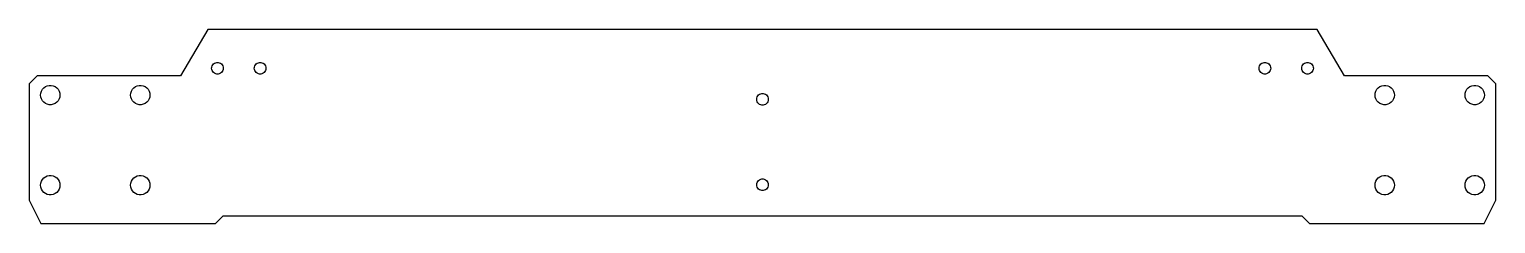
# Model space of a CAD drawing. Extents: x -189 to 189, y -3 to 47.
import ezdxf

# ---------------------------------------------------------------- set-up
doc = ezdxf.new("R2010")
doc.units = 0
doc.layers.get('0').update_dxf_attribs({"linetype": 'CONTINUOUS'})

msp = doc.modelspace()

# ---------------------------------------------------------------- linework, layer by layer
for p, q in [((-143, 47), (-150, 35)), ((143, 47), (-143, 47)), ((150, 35), (143, 47)), ((-141.8703, 37.6101), (-141.7135, 37.8817)), ((-141.7135, 37.8817), (-141.5037, 38.1147)), ((-141.5037, 38.1147), (-141.25, 38.299)), ((-141.25, 38.299), (-140.9635, 38.4266)), ((-140.9635, 38.4266), (-140.6568, 38.4918)), ((-140.6568, 38.4918), (-140.3432, 38.4918)), ((-140.3432, 38.4918), (-140.0365, 38.4266)), ((-140.0365, 38.4266), (-139.75, 38.299)), ((-139.75, 38.299), (-139.4963, 38.1147)), ((-139.4963, 38.1147), (-139.2865, 37.8817)), ((-139.2865, 37.8817), (-139.1297, 37.6101)), ((-130.8703, 37.6101), (-130.7135, 37.8817)), ((-130.7135, 37.8817), (-130.5037, 38.1147)), ((-130.5037, 38.1147), (-130.25, 38.299)), ((-130.25, 38.299), (-129.9635, 38.4266)), ((-129.9635, 38.4266), (-129.6568, 38.4918)), ((-129.6568, 38.4918), (-129.3432, 38.4918)), ((-129.3432, 38.4918), (-129.0365, 38.4266)), ((-129.0365, 38.4266), (-128.75, 38.299)), ((-128.75, 38.299), (-128.4963, 38.1147)), ((-128.4963, 38.1147), (-128.2865, 37.8817)), ((-128.2865, 37.8817), (-128.1297, 37.6101)), ((128.1297, 37.6101), (128.2865, 37.8817)), ((128.2865, 37.8817), (128.4963, 38.1147)), ((128.4963, 38.1147), (128.75, 38.299)), ((128.75, 38.299), (129.0365, 38.4266)), ((129.0365, 38.4266), (129.3432, 38.4918)), ((129.3432, 38.4918), (129.6568, 38.4918)), ((129.6568, 38.4918), (129.9635, 38.4266)), ((129.9635, 38.4266), (130.25, 38.299)), ((130.25, 38.299), (130.5037, 38.1147)), ((130.5037, 38.1147), (130.7135, 37.8817)), ((130.7135, 37.8817), (130.8703, 37.6101)), ((139.1297, 37.6101), (139.2865, 37.8817)), ((139.2865, 37.8817), (139.4963, 38.1147)), ((139.4963, 38.1147), (139.75, 38.299)), ((139.75, 38.299), (140.0365, 38.4266)), ((140.0365, 38.4266), (140.3432, 38.4918)), ((140.3432, 38.4918), (140.6568, 38.4918)), ((140.6568, 38.4918), (140.9635, 38.4266)), ((140.9635, 38.4266), (141.25, 38.299)), ((141.25, 38.299), (141.5037, 38.1147)), ((141.5037, 38.1147), (141.7135, 37.8817)), ((141.7135, 37.8817), (141.8703, 37.6101)), ((-187, 35), (-189, 33)), ((-150, 35), (-187, 35)), ((-142, 37), (-141.9672, 37.3119)), ((-141.9672, 36.6881), (-142, 37)), ((-141.9672, 37.3119), (-141.8703, 37.6101)), ((-141.8703, 36.3899), (-141.9672, 36.6881)), ((-141.7135, 36.1183), (-141.8703, 36.3899)), ((-141.5037, 35.8853), (-141.7135, 36.1183)), ((-141.25, 35.701), (-141.5037, 35.8853)), ((-140.9635, 35.5734), (-141.25, 35.701)), ((-140.6568, 35.5082), (-140.9635, 35.5734)), ((-140.3432, 35.5082), (-140.6568, 35.5082)), ((-140.0365, 35.5734), (-140.3432, 35.5082)), ((-139.75, 35.701), (-140.0365, 35.5734)), ((-139.4963, 35.8853), (-139.75, 35.701)), ((-139.2865, 36.1183), (-139.4963, 35.8853)), ((-139.1297, 36.3899), (-139.2865, 36.1183)), ((-139.1297, 37.6101), (-139.0328, 37.3119)), ((-139.0328, 36.6881), (-139.1297, 36.3899)), ((-139.0328, 37.3119), (-139, 37)), ((-139, 37), (-139.0328, 36.6881)), ((-131, 37), (-130.9672, 37.3119)), ((-130.9672, 36.6881), (-131, 37)), ((-130.9672, 37.3119), (-130.8703, 37.6101)), ((-130.8703, 36.3899), (-130.9672, 36.6881)), ((-130.7135, 36.1183), (-130.8703, 36.3899)), ((-130.5037, 35.8853), (-130.7135, 36.1183)), ((-130.25, 35.701), (-130.5037, 35.8853)), ((-129.9635, 35.5734), (-130.25, 35.701)), ((-129.6568, 35.5082), (-129.9635, 35.5734)), ((-129.3432, 35.5082), (-129.6568, 35.5082)), ((-129.0365, 35.5734), (-129.3432, 35.5082)), ((-128.75, 35.701), (-129.0365, 35.5734)), ((-128.4963, 35.8853), (-128.75, 35.701)), ((-128.2865, 36.1183), (-128.4963, 35.8853)), ((-128.1297, 36.3899), (-128.2865, 36.1183)), ((-128.1297, 37.6101), (-128.0328, 37.3119)), ((-128.0328, 36.6881), (-128.1297, 36.3899)), ((-128.0328, 37.3119), (-128, 37)), ((-128, 37), (-128.0328, 36.6881)), ((128, 37), (128.0328, 37.3119)), ((128.0328, 36.6881), (128, 37)), ((128.0328, 37.3119), (128.1297, 37.6101)), ((128.1297, 36.3899), (128.0328, 36.6881)), ((128.2865, 36.1183), (128.1297, 36.3899)), ((128.4963, 35.8853), (128.2865, 36.1183)), ((128.75, 35.701), (128.4963, 35.8853)), ((129.0365, 35.5734), (128.75, 35.701)), ((129.3432, 35.5082), (129.0365, 35.5734)), ((129.6568, 35.5082), (129.3432, 35.5082)), ((129.9635, 35.5734), (129.6568, 35.5082)), ((130.25, 35.701), (129.9635, 35.5734)), ((130.5037, 35.8853), (130.25, 35.701)), ((130.7135, 36.1183), (130.5037, 35.8853)), ((130.8703, 36.3899), (130.7135, 36.1183)), ((130.8703, 37.6101), (130.9672, 37.3119)), ((130.9672, 36.6881), (130.8703, 36.3899)), ((130.9672, 37.3119), (131, 37)), ((131, 37), (130.9672, 36.6881)), ((139, 37), (139.0328, 37.3119)), ((139.0328, 36.6881), (139, 37)), ((139.0328, 37.3119), (139.1297, 37.6101)), ((139.1297, 36.3899), (139.0328, 36.6881)), ((139.2865, 36.1183), (139.1297, 36.3899)), ((139.4963, 35.8853), (139.2865, 36.1183)), ((139.75, 35.701), (139.4963, 35.8853)), ((140.0365, 35.5734), (139.75, 35.701)), ((140.3432, 35.5082), (140.0365, 35.5734)), ((140.6568, 35.5082), (140.3432, 35.5082)), ((140.9635, 35.5734), (140.6568, 35.5082)), ((141.25, 35.701), (140.9635, 35.5734)), ((141.5037, 35.8853), (141.25, 35.701)), ((141.7135, 36.1183), (141.5037, 35.8853)), ((141.8703, 36.3899), (141.7135, 36.1183)), ((141.8703, 37.6101), (141.9672, 37.3119)), ((141.9672, 36.6881), (141.8703, 36.3899)), ((141.9672, 37.3119), (142, 37)), ((142, 37), (141.9672, 36.6881)), ((187, 35), (150, 35)), ((189, 33), (187, 35)), ((-189, 33), (-189, 3)), ((-186.1, 30.1), (-186.045, 30.6198)), ((-186.045, 30.6198), (-185.884, 31.1168)), ((-185.884, 31.1168), (-185.623, 31.5695)), ((-185.623, 31.5695), (-185.273, 31.9579)), ((-185.273, 31.9579), (-184.85, 32.2651)), ((-184.85, 32.2651), (-184.373, 32.4776)), ((-184.373, 32.4776), (-183.861, 32.5863)), ((-183.861, 32.5863), (-183.339, 32.5863)), ((-183.339, 32.5863), (-182.827, 32.4776)), ((-182.827, 32.4776), (-182.35, 32.2651)), ((-182.35, 32.2651), (-181.927, 31.9579)), ((-181.927, 31.9579), (-181.577, 31.5695)), ((-181.577, 31.5695), (-181.316, 31.1168)), ((-181.316, 31.1168), (-181.155, 30.6198)), ((-181.155, 30.6198), (-181.1, 30.1)), ((-162.9, 30.1), (-162.845, 30.6198)), ((-162.845, 30.6198), (-162.684, 31.1168)), ((-162.684, 31.1168), (-162.423, 31.5695)), ((-162.423, 31.5695), (-162.073, 31.9579)), ((-162.073, 31.9579), (-161.65, 32.2651)), ((-161.65, 32.2651), (-161.173, 32.4776)), ((-161.173, 32.4776), (-160.661, 32.5863)), ((-160.661, 32.5863), (-160.139, 32.5863)), ((-160.139, 32.5863), (-159.627, 32.4776)), ((-159.627, 32.4776), (-159.15, 32.2651)), ((-159.15, 32.2651), (-158.727, 31.9579)), ((-158.727, 31.9579), (-158.377, 31.5695)), ((-158.377, 31.5695), (-158.116, 31.1168)), ((-158.116, 31.1168), (-157.955, 30.6198)), ((-157.955, 30.6198), (-157.9, 30.1)), ((-1.00369, 30.1147), (-0.749985, 30.299)), ((-0.749985, 30.299), (-0.463516, 30.4266)), ((-0.463516, 30.4266), (-0.156784, 30.4918)), ((-0.156784, 30.4918), (0.156784, 30.4918)), ((0.156784, 30.4918), (0.463516, 30.4266)), ((0.463516, 30.4266), (0.75, 30.299)), ((0.75, 30.299), (1.00369, 30.1147)), ((157.9, 30.1), (157.955, 30.6198)), ((157.955, 30.6198), (158.116, 31.1168)), ((158.116, 31.1168), (158.377, 31.5695)), ((158.377, 31.5695), (158.727, 31.9579)), ((158.727, 31.9579), (159.15, 32.2651)), ((159.15, 32.2651), (159.627, 32.4776)), ((159.627, 32.4776), (160.139, 32.5863)), ((160.139, 32.5863), (160.661, 32.5863)), ((160.661, 32.5863), (161.173, 32.4776)), ((161.173, 32.4776), (161.65, 32.2651)), ((161.65, 32.2651), (162.073, 31.9579)), ((162.073, 31.9579), (162.423, 31.5695)), ((162.423, 31.5695), (162.684, 31.1168)), ((162.684, 31.1168), (162.845, 30.6198)), ((162.845, 30.6198), (162.9, 30.1)), ((181.1, 30.1), (181.155, 30.6198)), ((181.155, 30.6198), (181.316, 31.1168)), ((181.316, 31.1168), (181.577, 31.5695)), ((181.577, 31.5695), (181.927, 31.9579)), ((181.927, 31.9579), (182.35, 32.2651)), ((182.35, 32.2651), (182.827, 32.4776)), ((182.827, 32.4776), (183.339, 32.5863)), ((183.339, 32.5863), (183.861, 32.5863)), ((183.861, 32.5863), (184.373, 32.4776)), ((184.373, 32.4776), (184.85, 32.2651)), ((184.85, 32.2651), (185.273, 31.9579)), ((185.273, 31.9579), (185.623, 31.5695)), ((185.623, 31.5695), (185.884, 31.1168)), ((185.884, 31.1168), (186.045, 30.6198)), ((186.045, 30.6198), (186.1, 30.1)), ((189, 3), (189, 33)), ((-186.045, 29.5802), (-186.1, 30.1)), ((-185.884, 29.0831), (-186.045, 29.5802)), ((-185.623, 28.6305), (-185.884, 29.0831)), ((-185.273, 28.2421), (-185.623, 28.6305)), ((-184.85, 27.9349), (-185.273, 28.2421)), ((-184.373, 27.7224), (-184.85, 27.9349)), ((-183.861, 27.6137), (-184.373, 27.7224)), ((-183.339, 27.6137), (-183.861, 27.6137)), ((-182.827, 27.7224), (-183.339, 27.6137)), ((-182.35, 27.9349), (-182.827, 27.7224)), ((-181.927, 28.2421), (-182.35, 27.9349)), ((-181.577, 28.6305), (-181.927, 28.2421)), ((-181.316, 29.0831), (-181.577, 28.6305)), ((-181.155, 29.5802), (-181.316, 29.0831)), ((-181.1, 30.1), (-181.155, 29.5802)), ((-162.845, 29.5802), (-162.9, 30.1)), ((-162.684, 29.0831), (-162.845, 29.5802)), ((-162.423, 28.6305), (-162.684, 29.0831)), ((-162.073, 28.2421), (-162.423, 28.6305)), ((-161.65, 27.9349), (-162.073, 28.2421)), ((-161.173, 27.7224), (-161.65, 27.9349)), ((-160.661, 27.6137), (-161.173, 27.7224)), ((-160.139, 27.6137), (-160.661, 27.6137)), ((-159.627, 27.7224), (-160.139, 27.6137)), ((-159.15, 27.9349), (-159.627, 27.7224)), ((-158.727, 28.2421), (-159.15, 27.9349)), ((-158.377, 28.6305), (-158.727, 28.2421)), ((-158.116, 29.0831), (-158.377, 28.6305)), ((-157.955, 29.5802), (-158.116, 29.0831)), ((-157.9, 30.1), (-157.955, 29.5802)), ((-1.5, 29), (-1.46721, 29.3119)), ((-1.46721, 28.6881), (-1.5, 29)), ((-1.46721, 29.3119), (-1.37032, 29.6101)), ((-1.37032, 28.3899), (-1.46721, 28.6881)), ((-1.37032, 29.6101), (-1.21352, 29.8817)), ((-1.21352, 28.1183), (-1.37032, 28.3899)), ((-1.21352, 29.8817), (-1.00369, 30.1147)), ((-1.00369, 27.8853), (-1.21352, 28.1183)), ((-0.75, 27.701), (-1.00369, 27.8853)), ((-0.463516, 27.5734), (-0.75, 27.701)), ((-0.156784, 27.5082), (-0.463516, 27.5734)), ((0.156784, 27.5082), (-0.156784, 27.5082)), ((0.463516, 27.5734), (0.156784, 27.5082)), ((0.75, 27.701), (0.463516, 27.5734)), ((1.00369, 27.8853), (0.75, 27.701)), ((1.00369, 30.1147), (1.21352, 29.8817)), ((1.21352, 28.1183), (1.00369, 27.8853)), ((1.21352, 29.8817), (1.37032, 29.6101)), ((1.37032, 28.3899), (1.21352, 28.1183)), ((1.37032, 29.6101), (1.46721, 29.3119)), ((1.46721, 28.6881), (1.37032, 28.3899)), ((1.46721, 29.3119), (1.5, 29)), ((1.5, 29), (1.46721, 28.6881)), ((157.955, 29.5802), (157.9, 30.1)), ((158.116, 29.0831), (157.955, 29.5802)), ((158.377, 28.6305), (158.116, 29.0831)), ((158.727, 28.2421), (158.377, 28.6305)), ((159.15, 27.9349), (158.727, 28.2421)), ((159.627, 27.7224), (159.15, 27.9349)), ((160.139, 27.6137), (159.627, 27.7224)), ((160.661, 27.6137), (160.139, 27.6137)), ((161.173, 27.7224), (160.661, 27.6137)), ((161.65, 27.9349), (161.173, 27.7224)), ((162.073, 28.2421), (161.65, 27.9349)), ((162.423, 28.6305), (162.073, 28.2421)), ((162.684, 29.0831), (162.423, 28.6305)), ((162.845, 29.5802), (162.684, 29.0831)), ((162.9, 30.1), (162.845, 29.5802)), ((181.155, 29.5802), (181.1, 30.1)), ((181.316, 29.0831), (181.155, 29.5802)), ((181.577, 28.6305), (181.316, 29.0831)), ((181.927, 28.2421), (181.577, 28.6305)), ((182.35, 27.9349), (181.927, 28.2421)), ((182.827, 27.7224), (182.35, 27.9349)), ((183.339, 27.6137), (182.827, 27.7224)), ((183.861, 27.6137), (183.339, 27.6137)), ((184.373, 27.7224), (183.861, 27.6137)), ((184.85, 27.9349), (184.373, 27.7224)), ((185.273, 28.2421), (184.85, 27.9349)), ((185.623, 28.6305), (185.273, 28.2421)), ((185.884, 29.0831), (185.623, 28.6305)), ((186.045, 29.5802), (185.884, 29.0831)), ((186.1, 30.1), (186.045, 29.5802)), ((-186.045, 7.41977), (-185.884, 7.91684)), ((-185.884, 7.91684), (-185.623, 8.36946)), ((-185.623, 8.36946), (-185.273, 8.75786)), ((-185.273, 8.75786), (-184.85, 9.06506)), ((-184.85, 9.06506), (-184.373, 9.27763)), ((-184.373, 9.27763), (-183.861, 9.38629)), ((-183.861, 9.38629), (-183.339, 9.38629)), ((-183.339, 9.38629), (-182.827, 9.27763)), ((-182.827, 9.27763), (-182.35, 9.06506)), ((-182.35, 9.06506), (-181.927, 8.75786)), ((-181.927, 8.75786), (-181.577, 8.36946)), ((-181.577, 8.36946), (-181.316, 7.91684)), ((-181.316, 7.91684), (-181.155, 7.41977)), ((-162.845, 7.41977), (-162.684, 7.91684)), ((-162.684, 7.91684), (-162.423, 8.36946)), ((-162.423, 8.36946), (-162.073, 8.75786)), ((-162.073, 8.75786), (-161.65, 9.06506)), ((-161.65, 9.06506), (-161.173, 9.27763)), ((-161.173, 9.27763), (-160.661, 9.38629)), ((-160.661, 9.38629), (-160.139, 9.38629)), ((-160.139, 9.38629), (-159.627, 9.27763)), ((-159.627, 9.27763), (-159.15, 9.06506)), ((-159.15, 9.06506), (-158.727, 8.75786)), ((-158.727, 8.75786), (-158.377, 8.36946)), ((-158.377, 8.36946), (-158.116, 7.91684)), ((-158.116, 7.91684), (-157.955, 7.41977)), ((-1.46721, 7.31186), (-1.37032, 7.61009)), ((-1.37032, 7.61009), (-1.21352, 7.88167)), ((-1.21352, 7.88167), (-1.00369, 8.11472)), ((-1.00369, 8.11472), (-0.749985, 8.29903)), ((-0.749985, 8.29903), (-0.463516, 8.42657)), ((-0.463516, 8.42657), (-0.156784, 8.49178)), ((-0.156784, 8.49178), (0.156784, 8.49178)), ((0.156784, 8.49178), (0.463516, 8.42657)), ((0.463516, 8.42657), (0.75, 8.29903)), ((0.75, 8.29903), (1.00369, 8.11472)), ((1.00369, 8.11472), (1.21352, 7.88167)), ((1.21352, 7.88167), (1.37032, 7.61009)), ((1.37032, 7.61009), (1.46721, 7.31186)), ((157.955, 7.41977), (158.116, 7.91684)), ((158.116, 7.91684), (158.377, 8.36946)), ((158.377, 8.36946), (158.727, 8.75786)), ((158.727, 8.75786), (159.15, 9.06506)), ((159.15, 9.06506), (159.627, 9.27763)), ((159.627, 9.27763), (160.139, 9.38629)), ((160.139, 9.38629), (160.661, 9.38629)), ((160.661, 9.38629), (161.173, 9.27763)), ((161.173, 9.27763), (161.65, 9.06506)), ((161.65, 9.06506), (162.073, 8.75786)), ((162.073, 8.75786), (162.423, 8.36946)), ((162.423, 8.36946), (162.684, 7.91684)), ((162.684, 7.91684), (162.845, 7.41977)), ((181.155, 7.41977), (181.316, 7.91684)), ((181.316, 7.91684), (181.577, 8.36946)), ((181.577, 8.36946), (181.927, 8.75786)), ((181.927, 8.75786), (182.35, 9.06506)), ((182.35, 9.06506), (182.827, 9.27763)), ((182.827, 9.27763), (183.339, 9.38629)), ((183.339, 9.38629), (183.861, 9.38629)), ((183.861, 9.38629), (184.373, 9.27763)), ((184.373, 9.27763), (184.85, 9.06506)), ((184.85, 9.06506), (185.273, 8.75786)), ((185.273, 8.75786), (185.623, 8.36946)), ((185.623, 8.36946), (185.884, 7.91684)), ((185.884, 7.91684), (186.045, 7.41977)), ((-186.1, 6.89999), (-186.045, 7.41977)), ((-186.045, 6.38022), (-186.1, 6.89999)), ((-185.884, 5.88315), (-186.045, 6.38022)), ((-185.623, 5.43053), (-185.884, 5.88315)), ((-185.273, 5.04213), (-185.623, 5.43053)), ((-184.85, 4.73492), (-185.273, 5.04213)), ((-184.373, 4.52235), (-184.85, 4.73492)), ((-183.861, 4.41368), (-184.373, 4.52235)), ((-183.339, 4.41368), (-183.861, 4.41368)), ((-182.827, 4.52235), (-183.339, 4.41368)), ((-182.35, 4.73492), (-182.827, 4.52235)), ((-181.927, 5.04213), (-182.35, 4.73492)), ((-181.577, 5.43053), (-181.927, 5.04213)), ((-181.316, 5.88315), (-181.577, 5.43053)), ((-181.155, 6.38022), (-181.316, 5.88315)), ((-181.155, 7.41977), (-181.1, 6.89999)), ((-181.1, 6.89999), (-181.155, 6.38022)), ((-162.9, 6.89999), (-162.845, 7.41977)), ((-162.845, 6.38022), (-162.9, 6.89999)), ((-162.684, 5.88315), (-162.845, 6.38022)), ((-162.423, 5.43053), (-162.684, 5.88315)), ((-162.073, 5.04213), (-162.423, 5.43053)), ((-161.65, 4.73492), (-162.073, 5.04213)), ((-161.173, 4.52235), (-161.65, 4.73492)), ((-160.661, 4.41368), (-161.173, 4.52235)), ((-160.139, 4.41368), (-160.661, 4.41368)), ((-159.627, 4.52235), (-160.139, 4.41368)), ((-159.15, 4.73492), (-159.627, 4.52235)), ((-158.727, 5.04213), (-159.15, 4.73492)), ((-158.377, 5.43053), (-158.727, 5.04213)), ((-158.116, 5.88315), (-158.377, 5.43053)), ((-157.955, 6.38022), (-158.116, 5.88315)), ((-157.955, 7.41977), (-157.9, 6.89999)), ((-157.9, 6.89999), (-157.955, 6.38022)), ((-1.5, 7), (-1.46721, 7.31186)), ((-1.46721, 6.68813), (-1.5, 7)), ((-1.37032, 6.38989), (-1.46721, 6.68813)), ((-1.21352, 6.11832), (-1.37032, 6.38989)), ((-1.00369, 5.88527), (-1.21352, 6.11832)), ((-0.75, 5.70096), (-1.00369, 5.88527)), ((-0.463516, 5.57341), (-0.75, 5.70096)), ((-0.156784, 5.50821), (-0.463516, 5.57341)), ((0.156784, 5.50821), (-0.156784, 5.50821)), ((0.463516, 5.57341), (0.156784, 5.50821)), ((0.75, 5.70096), (0.463516, 5.57341)), ((1.00369, 5.88527), (0.75, 5.70096)), ((1.21352, 6.11832), (1.00369, 5.88527)), ((1.37032, 6.38989), (1.21352, 6.11832)), ((1.46721, 6.68813), (1.37032, 6.38989)), ((1.46721, 7.31186), (1.5, 7)), ((1.5, 7), (1.46721, 6.68813)), ((157.9, 6.89999), (157.955, 7.41977)), ((157.955, 6.38022), (157.9, 6.89999)), ((158.116, 5.88315), (157.955, 6.38022)), ((158.377, 5.43053), (158.116, 5.88315)), ((158.727, 5.04213), (158.377, 5.43053)), ((159.15, 4.73492), (158.727, 5.04213)), ((159.627, 4.52235), (159.15, 4.73492)), ((160.139, 4.41368), (159.627, 4.52235)), ((160.661, 4.41368), (160.139, 4.41368)), ((161.173, 4.52235), (160.661, 4.41368)), ((161.65, 4.73492), (161.173, 4.52235)), ((162.073, 5.04213), (161.65, 4.73492)), ((162.423, 5.43053), (162.073, 5.04213)), ((162.684, 5.88315), (162.423, 5.43053)), ((162.845, 6.38022), (162.684, 5.88315)), ((162.845, 7.41977), (162.9, 6.89999)), ((162.9, 6.89999), (162.845, 6.38022)), ((181.1, 6.89999), (181.155, 7.41977)), ((181.155, 6.38022), (181.1, 6.89999)), ((181.316, 5.88315), (181.155, 6.38022)), ((181.577, 5.43053), (181.316, 5.88315)), ((181.927, 5.04213), (181.577, 5.43053)), ((182.35, 4.73492), (181.927, 5.04213)), ((182.827, 4.52235), (182.35, 4.73492)), ((183.339, 4.41368), (182.827, 4.52235)), ((183.861, 4.41368), (183.339, 4.41368)), ((184.373, 4.52235), (183.861, 4.41368)), ((184.85, 4.73492), (184.373, 4.52235)), ((185.273, 5.04213), (184.85, 4.73492)), ((185.623, 5.43053), (185.273, 5.04213)), ((185.884, 5.88315), (185.623, 5.43053)), ((186.045, 6.38022), (185.884, 5.88315)), ((186.045, 7.41977), (186.1, 6.89999)), ((186.1, 6.89999), (186.045, 6.38022)), ((-189, 3), (-186, -3)), ((186, -3), (189, 3)), ((-186, -3), (-141, -3)), ((-141, -3), (-139, -1)), ((-139, -1), (139, -1)), ((139, -1), (141, -3)), ((141, -3), (186, -3))]:
    msp.add_line(p, q)

doc.saveas('drawing.dxf')
